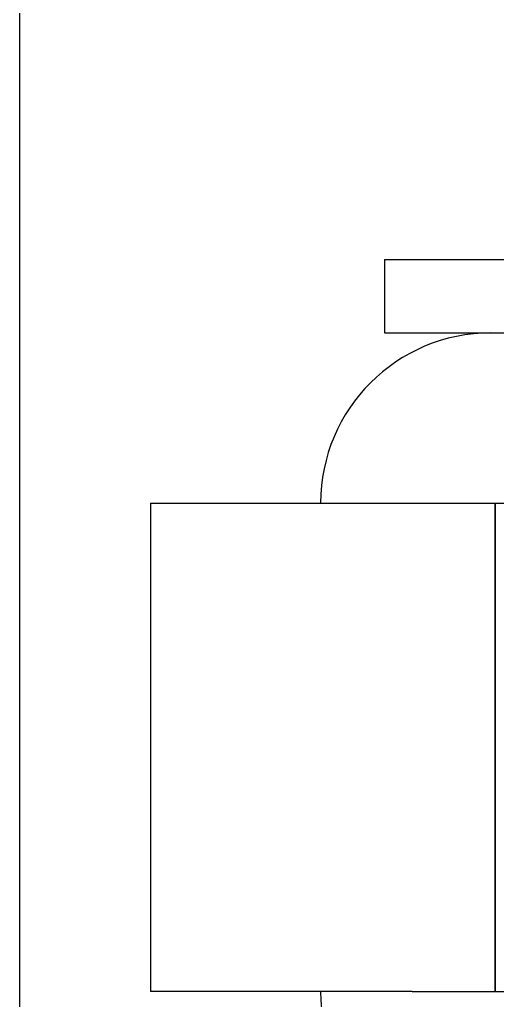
# Model space of a CAD drawing. Extents: x 3.27 to 9.48, y 3.29 to 7.63.
# Drawn here: x 6.84 to 6.9478, y 4.3885 to 4.6098 of the extents above; entities that cross this region are included whole.
import ezdxf

# ---------------------------------------------------------------- set-up
doc = ezdxf.new("R2010")
doc.units = 0
doc.layers.add('HIDDEN_EDGES_ANSI_', color=7, linetype='CONTINUOUS')
doc.layers.add('VISIBLE_EDGES_ANSI_', color=7, linetype='CONTINUOUS')

msp = doc.modelspace()

# ---------------------------------------------------------------- linework, layer by layer
at = {"layer": 'HIDDEN_EDGES_ANSI_'}
for p, q in [((6.94727, 4.39048), (6.94727, 4.50071)), ((6.94727, 4.50071), (6.94727, 4.39048))]:
    msp.add_line(p, q, dxfattribs=at)
at = {"layer": 'VISIBLE_EDGES_ANSI_'}
for p, q in [((6.83998, 4.69244), (6.83998, 4.2578)), ((6.92227, 4.55564), (7.15534, 4.55564)), ((6.92227, 4.55564), (6.92227, 4.5391)), ((6.92227, 4.5391), (7.15534, 4.5391)), ((6.86951, 4.50071), (6.92856, 4.50071)), ((6.86951, 4.50071), (6.86951, 4.39048)), ((6.92856, 4.50071), (6.96105, 4.50071)), ((6.92856, 4.39048), (6.86951, 4.39048)), ((6.92856, 4.39048), (6.96105, 4.39048))]:
    msp.add_line(p, q, dxfattribs=at)
for centre, start, end in [((6.94628, 4.50071), 90, 180), ((6.94628, 4.39048), 180, 270)]:
    msp.add_arc(centre, 0.03839, start, end, dxfattribs=at)

doc.saveas('drawing.dxf')
